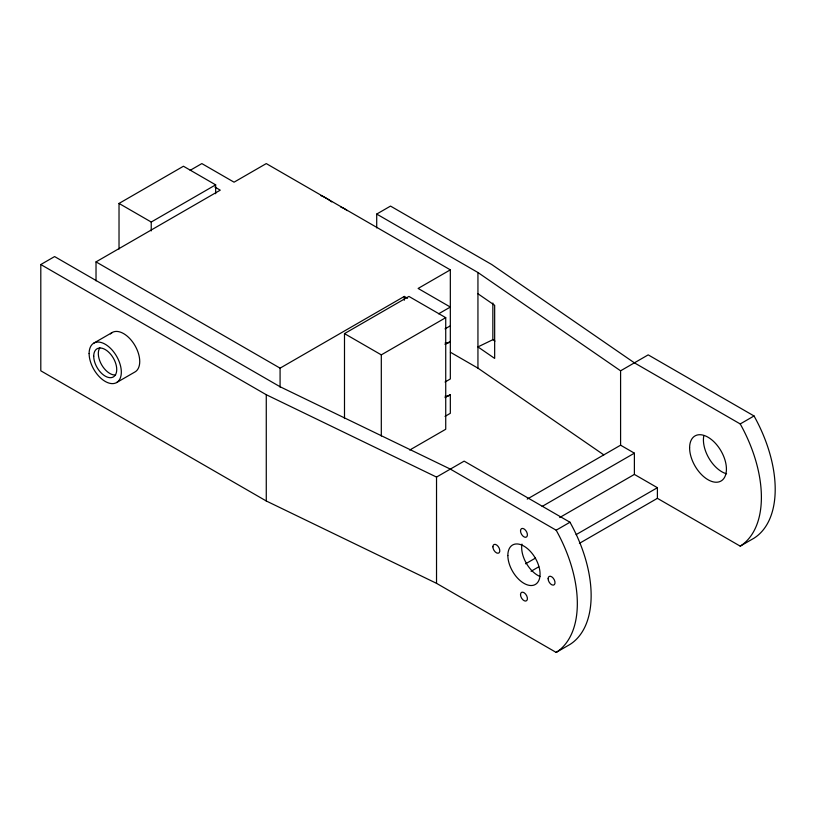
<?xml version="1.0" encoding="UTF-8"?>
<svg xmlns="http://www.w3.org/2000/svg" width="816" height="816" viewBox="0 0 816 816"><rect width="100%" height="100%" fill="white"/><g stroke="black" fill="none" stroke-linecap="round" stroke-linejoin="round"><path stroke-width="1.22" d="M445.026 416.384L450.33 413.314L450.33 394.536L449.269 395.525A16.269 9.394 60 0 1 445.067 396.188M119.024 249.084L119.024 203.439L183.447 166.24L215.659 184.844L215.659 193.718M190.169 170.33L201.848 163.588L234.059 182.182L266.271 163.588L450.33 269.851L450.33 378.961L445.026 382.031M40.8 264.537L54.601 256.571L280.082 386.743L450.33 469.098L556.165 530.206L569.976 522.24A108.518 62.648 60 0 1 569.976 644.446L556.165 652.412L436.529 583.338L266.271 500.983L40.8 370.811L40.8 264.537L266.271 394.72L436.529 477.074L464.141 461.132L569.976 522.24M119.024 203.439L151.235 222.034L215.659 184.844M96.023 280.857L96.023 261.885L220.259 190.159L214.894 187.058M93.83 343.108L112.241 332.489M376.706 227.909L376.706 214.067L390.517 206.091L491.752 264.537L634.389 362.834L740.224 423.943L754.035 415.966A108.518 62.648 60 0 1 754.035 538.172L740.224 546.149L657.4 498.331L579.411 543.354M116.606 382.561L135.017 371.933A22.777 13.148 60 0 0 133.977 343.934A22.777 13.148 60 0 0 110.435 333.928M96.023 261.885L280.082 368.149L404.318 296.422L407.541 298.279M450.33 269.851L418.118 288.446L450.33 307.051L438.651 313.793M344.495 418.567L344.495 333.611L408.918 296.422L445.73 317.669L445.73 429.257L409.703 450.055M344.495 333.611L381.307 354.868L445.73 317.669M445.026 328.889L450.33 325.829M445.026 344.464L450.33 341.394L449.269 342.394A16.269 9.394 60 0 1 445.067 343.057M445.026 397.596L450.33 394.536M527.228 499.096L620.588 445.189L620.588 370.811L648.2 354.868L754.035 415.966M542.13 506.43L634.389 453.166L634.389 474.412L559.705 517.538M525.586 563.805L535.48 558.093M576.116 534.633L657.4 487.703L657.4 498.331M531.083 571.261L538.774 566.814M494.935 341.129L492.854 339.691L477.941 346.902L494.659 358.418L494.659 305.286L477.941 293.76M376.706 214.067L477.941 272.513L620.588 370.811M620.588 445.189L634.389 453.166M450.432 352.267L477.941 368.149L603.809 454.879M634.389 474.412L657.4 487.703M492.854 303.001L492.854 339.691M477.941 272.513L477.941 368.149M436.529 477.074L436.529 583.338M404.318 296.422L404.318 300.217M381.307 354.868L381.307 436.019M280.082 368.149L280.082 387.131M266.271 394.72L266.271 500.983M151.235 222.034L151.235 230.908M539.947 576.463A22.777 13.148 60 0 1 521.954 544.109M556.165 530.206A108.518 62.648 60 0 1 556.165 652.412M740.224 423.943A108.518 62.648 60 0 1 740.224 546.149M726.587 473.79A26.03 15.025 60 0 1 703.82 435.683M115.576 375.003A16.269 9.394 60 0 1 101.684 364.874A16.269 9.394 60 0 1 99.858 347.789M320.841 195.585A45.553 26.296 60 0 1 331.694 201.919M340.925 207.233A19.523 11.271 60 0 1 347.198 210.62M507.848 555.543A22.777 13.148 60 0 0 532.083 585.49A22.777 13.148 60 0 0 531.93 553.187A22.777 13.148 60 0 0 507.848 555.543M520.506 530.869A4.876 2.815 60 0 0 525.688 537.305A4.876 2.815 60 0 0 525.688 530.41A4.876 2.815 60 0 0 520.506 530.869M492.895 546.812A4.876 2.815 60 0 0 498.076 553.248A4.876 2.815 60 0 0 498.076 546.343A4.876 2.815 60 0 0 492.895 546.812M548.117 578.687A4.876 2.815 60 0 0 553.289 585.133A4.876 2.815 60 0 0 553.289 578.228A4.876 2.815 60 0 0 548.117 578.687M520.506 594.629A4.876 2.815 60 0 0 525.688 601.066A4.876 2.815 60 0 0 525.688 594.17A4.876 2.815 60 0 0 520.506 594.629M689.612 447.851A26.03 15.025 60 0 0 717.223 482.195A26.03 15.025 60 0 0 717.223 445.383A26.03 15.025 60 0 0 689.612 447.851M89.117 353.542A22.777 13.148 60 0 0 113.271 383.591A22.777 13.148 60 0 0 113.271 351.38A22.777 13.148 60 0 0 89.117 353.542M93.718 356.194A16.269 9.394 60 0 0 110.976 377.665A16.269 9.394 60 0 0 110.976 354.654A16.269 9.394 60 0 0 93.718 356.194"/></g></svg>
